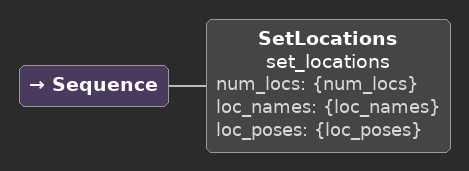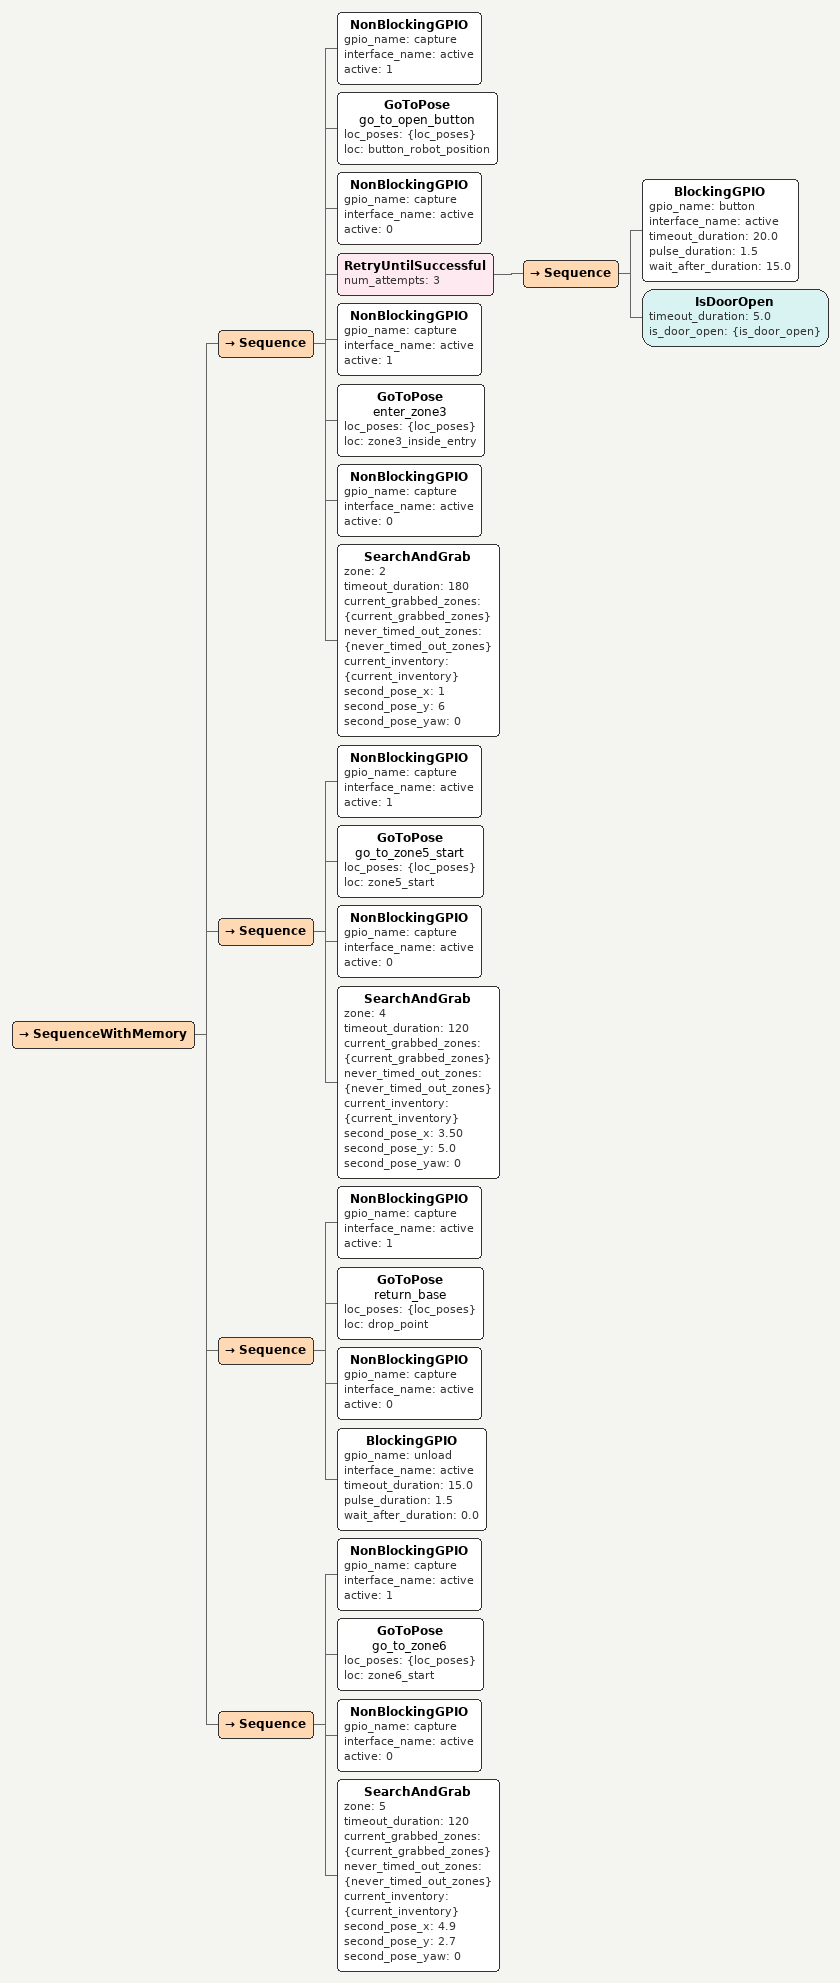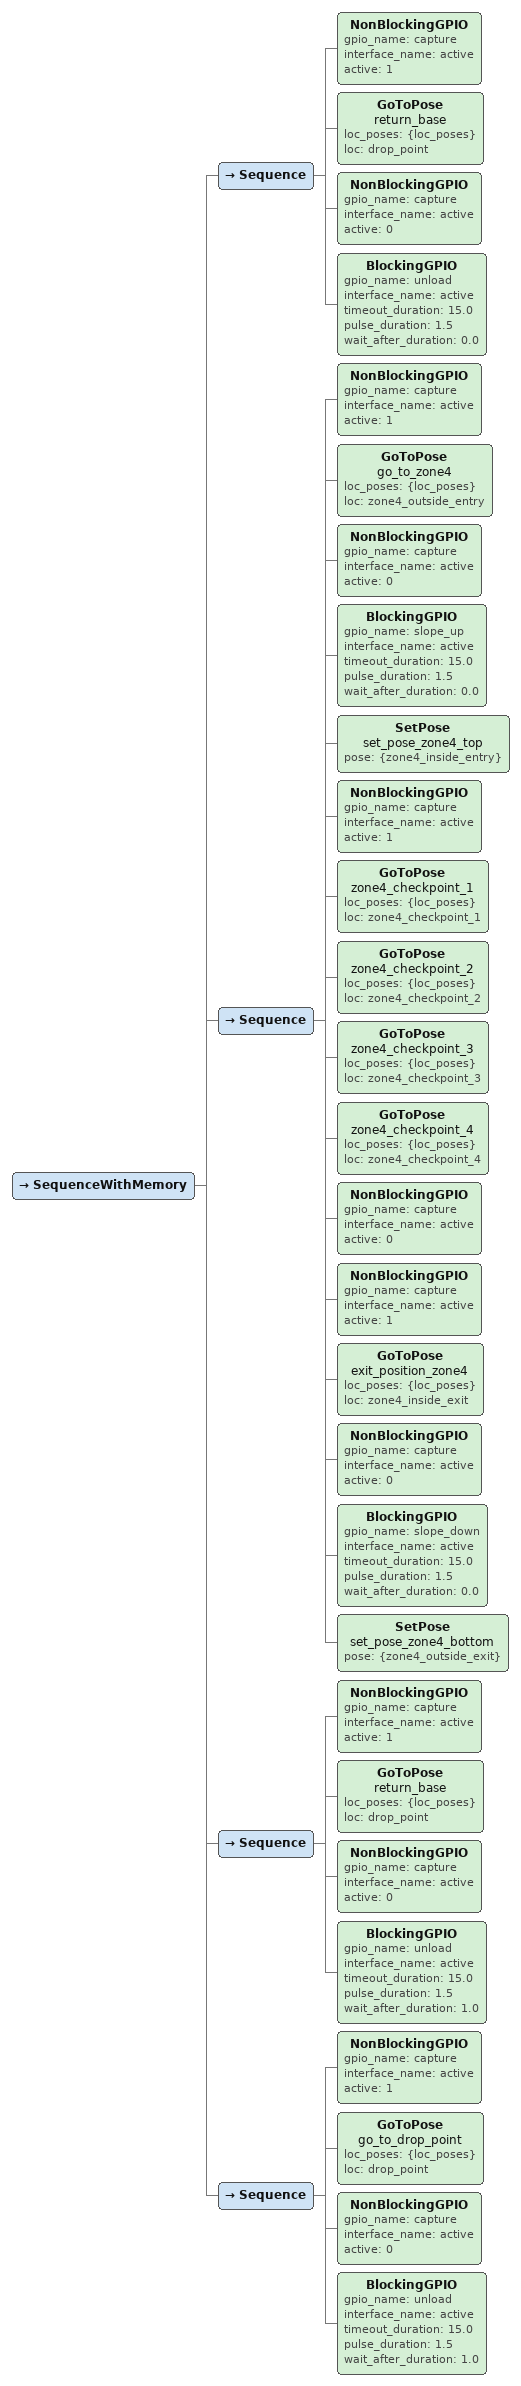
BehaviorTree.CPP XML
<Sequence>
  <SetLocations name="set_locations" num_locs="{num_locs}" loc_names="{loc_names}" loc_poses="{loc_poses}"/>
</Sequence>

<SequenceWithMemory>
  <!-- ZONE 3 LOGIC -->
  <Sequence>
    <!-- Check if can go zone 3, SUCCESS = true, FAILURE = false -->

    <!-- GO TO ZONE 3 LOGIC -->
    <NonBlockingGPIO gpio_name="capture" interface_name="active" active="1"/>
    <GoToPose name="go_to_open_button" loc_poses="{loc_poses}" loc="button_robot_position"/>
    <NonBlockingGPIO gpio_name="capture" interface_name="active" active="0"/>

    <RetryUntilSuccessful num_attempts="3">
      <Sequence>
        <!-- Activate button routine -->
        <BlockingGPIO gpio_name="button" interface_name="active" timeout_duration="20.0" pulse_duration="1.5" wait_after_duration="15.0"/>

        <!-- Return FAILURE if not open and SUCCESS if open -->
        <IsDoorOpen timeout_duration="5.0" is_door_open="{is_door_open}"/>
      </Sequence>
    </RetryUntilSuccessful>

    <!-- OPENING DOOR LOGIC -->
    <!-- Check if door is not open, if not try to open -->
    <!-- Return SUCCESS if zone 3 accessible and FAILURE if zone 3 not accessible -->

    <!-- ENTER ZONE 3 LOGIC -->
    <NonBlockingGPIO gpio_name="capture" interface_name="active" active="1"/>
    <GoToPose name="enter_zone3" loc_poses="{loc_poses}" loc="zone3_inside_entry"/>
    <NonBlockingGPIO gpio_name="capture" interface_name="active" active="0"/>

      <!-- GRAB ZONE 3 LOGIC -->
    <SearchAndGrab zone="2" timeout_duration="180" current_grabbed_zones="{current_grabbed_zones}" never_timed_out_zones="{never_timed_out_zones}" current_inventory="{current_inventory}" second_pose_x="1" second_pose_y="6" second_pose_yaw="0"/>
  </Sequence>

<!-- ZONE 5 LOGIC -->
  <Sequence>
      <NonBlockingGPIO gpio_name="capture" interface_name="active" active="1"/>
      <GoToPose name="go_to_zone5_start" loc_poses="{loc_poses}" loc="zone5_start"/>
      <NonBlockingGPIO gpio_name="capture" interface_name="active" active="0"/>

      <SearchAndGrab zone="4" timeout_duration="120" current_grabbed_zones="{current_grabbed_zones}" never_timed_out_zones="{never_timed_out_zones}" current_inventory="{current_inventory}" second_pose_x="3.50" second_pose_y="5.0" second_pose_yaw="0"/>
  </Sequence>

<!-- RETURN TO BASE -->
  <Sequence>
    <NonBlockingGPIO gpio_name="capture" interface_name="active" active="1"/>
    <GoToPose name="return_base" loc_poses="{loc_poses}" loc="drop_point"/>
    <NonBlockingGPIO gpio_name="capture" interface_name="active" active="0"/>
    <BlockingGPIO gpio_name="unload" interface_name="active" timeout_duration="15.0" pulse_duration="1.5" wait_after_duration="0.0"/>
  </Sequence>

<!-- ZONE 6 LOGIC -->
  <Sequence>
    <NonBlockingGPIO gpio_name="capture" interface_name="active" active="1"/>
    <GoToPose name="go_to_zone6" loc_poses="{loc_poses}" loc="zone6_start"/>
    <NonBlockingGPIO gpio_name="capture" interface_name="active" active="0"/>

    <SearchAndGrab zone="5" timeout_duration="120" current_grabbed_zones="{current_grabbed_zones}" never_timed_out_zones="{never_timed_out_zones}" current_inventory="{current_inventory}" second_pose_x="4.9" second_pose_y="2.7" second_pose_yaw="0"/>
  </Sequence>
</SequenceWithMemory>

<SequenceWithMemory>
  <!-- Return to base -->
  <Sequence>
    <NonBlockingGPIO gpio_name="capture" interface_name="active" active="1"/>
    <GoToPose name="return_base" loc_poses="{loc_poses}" loc="drop_point"/>
    <NonBlockingGPIO gpio_name="capture" interface_name="active" active="0"/>
    <BlockingGPIO gpio_name="unload" interface_name="active" timeout_duration="15.0" pulse_duration="1.5" wait_after_duration="0.0"/>
  </Sequence>

<!-- ZONE 4 LOGIC -->
  <Sequence>
    <!-- Check if can go zone 4, SUCCESS = true, FAILURE = false -->

    <!-- GO TO ZONE 4 LOGIC -->
    <NonBlockingGPIO gpio_name="capture" interface_name="active" active="1"/>
    <GoToPose name="go_to_zone4" loc_poses="{loc_poses}" loc="zone4_outside_entry"/>
    <NonBlockingGPIO gpio_name="capture" interface_name="active" active="0"/>

    <!-- ENTER ZONE 4 LOGIC -->
    <BlockingGPIO gpio_name="slope_up" interface_name="active" timeout_duration="15.0" pulse_duration="1.5" wait_after_duration="0.0"/>
    <SetPose name="set_pose_zone4_top" pose="{zone4_inside_entry}"/>

    <NonBlockingGPIO gpio_name="capture" interface_name="active" active="1"/>

    <!-- GRAB ZONE 4 LOGIC -->
    <GoToPose name="zone4_checkpoint_1" loc_poses="{loc_poses}" loc="zone4_checkpoint_1"/>
    <GoToPose name="zone4_checkpoint_2" loc_poses="{loc_poses}" loc="zone4_checkpoint_2"/>
    <GoToPose name="zone4_checkpoint_3" loc_poses="{loc_poses}" loc="zone4_checkpoint_3"/>
    <GoToPose name="zone4_checkpoint_4" loc_poses="{loc_poses}" loc="zone4_checkpoint_4"/>

    <NonBlockingGPIO gpio_name="capture" interface_name="active" active="0"/>

    <!-- LEAVE ZONE 4 LOGIC -->
    <NonBlockingGPIO gpio_name="capture" interface_name="active" active="1"/>
    <GoToPose name="exit_position_zone4" loc_poses="{loc_poses}" loc="zone4_inside_exit"/>
    <NonBlockingGPIO gpio_name="capture" interface_name="active" active="0"/>

    <BlockingGPIO gpio_name="slope_down" interface_name="active" timeout_duration="15.0" pulse_duration="1.5" wait_after_duration="0.0"/>
    <SetPose name="set_pose_zone4_bottom" pose="{zone4_outside_exit}"/>
  </Sequence>

<!-- RETURN TO BASE -->
  <Sequence>
    <NonBlockingGPIO gpio_name="capture" interface_name="active" active="1"/>
    <GoToPose name="return_base" loc_poses="{loc_poses}" loc="drop_point"/>
    <NonBlockingGPIO gpio_name="capture" interface_name="active" active="0"/>

    <BlockingGPIO gpio_name="unload" interface_name="active" timeout_duration="15.0" pulse_duration="1.5" wait_after_duration="1.0"/>
  </Sequence>

<!-- Zone 1 -->

<!-- Default Fallback: Drop point -->
  <Sequence>
    <NonBlockingGPIO gpio_name="capture" interface_name="active" active="1"/>
    <GoToPose name="go_to_drop_point" loc_poses="{loc_poses}" loc="drop_point"/>
    <NonBlockingGPIO gpio_name="capture" interface_name="active" active="0"/>

    <BlockingGPIO gpio_name="unload" interface_name="active" timeout_duration="15.0" pulse_duration="1.5" wait_after_duration="1.0"/>
  </Sequence>
</SequenceWithMemory>
